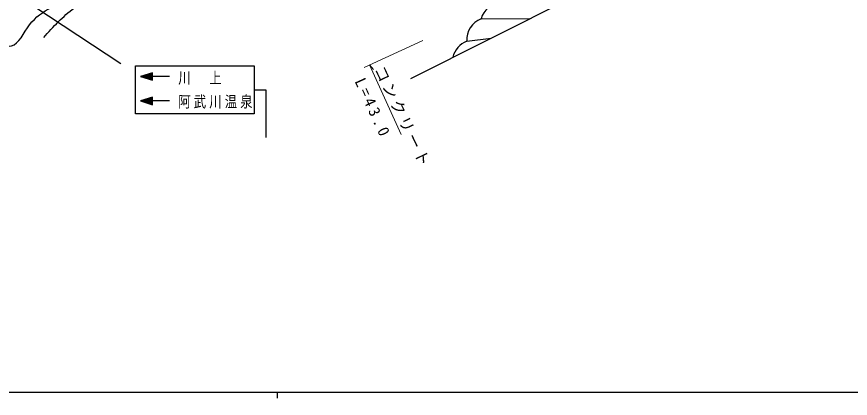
# Model space of a CAD drawing. Units: millimetres, scale not verified. Extents: x 40000 to 680000, y 20000 to 380000.
# Drawn here: x 225966 to 360569, y 204000 to 265598 of the extents above; entities that cross this region are included whole.
import ezdxf

# ---------------------------------------------------------------- set-up
doc = ezdxf.new("R2010")
doc.units = ezdxf.units.MM
doc.header["$LTSCALE"] = 1000
for name, color, linetype, lineweight in [('M-BGD', 7, 'Continuous', 25), ('M-BMK-SRVR', 3, 'Continuous', 25), ('M-STR-HTXT', 7, 'Continuous', 13), ('M-STR-STRC', 7, 'Continuous', 25), ('M-TTL-BAND', 7, 'Continuous', 25)]:
    doc.layers.add(name, color=color, linetype=linetype, lineweight=lineweight)
doc.styles.add('ＭＳ ゴシック', font='')
doc.styles.get('ＭＳ ゴシック').set_extended_font_data('MS Gothic')

msp = doc.modelspace()

# ---------------------------------------------------------------- linework, layer by layer
at = {"layer": 'M-BGD'}
for p, q in [((300953, 265258), (308808, 265303)), ((298626, 261645), (302557, 262151))]:
    msp.add_line(p, q, dxfattribs=at)
for centre, radius, start, end in [((304302, 264330), 3475, 93.53635, 164.51501), ((302323, 261820), 3701, 111.73578, 182.71448), ((299997, 258207), 3701, 111.73578, 166.98212)]:
    msp.add_arc(centre, radius, start, end, dxfattribs=at)
for points, knots in [([(230328, 262239), (231869, 263961), (233409, 265682), (235266, 266980), (237090, 268255), (239220, 269120), (241093, 270338), (243080, 271630), (244779, 273317), (246426, 275079), (248217, 276992), (249947, 278993), (252056, 280412), (254356, 281959), (257107, 282815), (259858, 283671)], [0, 0, 0, 0, 1, 1, 1, 2, 2, 2, 3, 3, 3, 4, 4, 4, 5, 5, 5, 5]), ([(161513, 240552), (162676, 241637), (163839, 242723), (165175, 243457), (167809, 244903), (171112, 244983), (174267, 244972), (176646, 244964), (178940, 244904), (181212, 245224), (183026, 245520), (184715, 246199), (186768, 246487), (189720, 246852), (193504, 246400), (194598, 248381), (195173, 249422), (195012, 251112), (195355, 252549), (195920, 254818), (197709, 256499), (199649, 257726), (201587, 258984), (203794, 259590), (205836, 260757), (208119, 262038), (210111, 264040), (212403, 264545), (215151, 265241), (218203, 264142), (221242, 262398), (222654, 261579), (224076, 260592), (225157, 260883), (226309, 261178), (227061, 262975), (228061, 264292), (230005, 266829), (232858, 267619), (235512, 268838), (240049, 270923), (244006, 274261), (247245, 278057), (247986, 278925), (248689, 279817), (249392, 280708)], [0, 0, 0, 0, 1, 1, 1, 2, 2, 2, 3, 3, 3, 4, 4, 4, 5, 5, 5, 6, 6, 6, 7, 7, 7, 8, 8, 8, 9, 9, 9, 10, 10, 10, 11, 11, 11, 12, 12, 12, 13, 13, 13, 14, 14, 14, 15, 15, 15, 15])]:
    msp.add_open_spline(points, degree=3, knots=knots, dxfattribs=at)
at = {"layer": 'M-BMK-SRVR'}
msp.add_line((327403, 274681), (289544, 255588), dxfattribs=at)
at = {"layer": 'M-STR-HTXT'}
for p, q in [((291539, 261748), (282062, 257418)), ((282935, 257817), (288057, 246607)), ((282935, 257817), (283572, 257063))]:
    msp.add_line(p, q, dxfattribs=at)
at = {"layer": 'M-STR-STRC'}
for p, q in [((242791, 257971), (223711, 270584)), ((250620, 255946), (245982, 255946)), ((250620, 251989), (245982, 251989))]:
    msp.add_line(p, q, dxfattribs=at)
for points in [[(264302, 249903), (245134, 249903), (245134, 257682), (264302, 257682)], [(245982, 255946), (247882, 255338), (247882, 256554)], [(246210, 255946), (247806, 255452), (247806, 256440)], [(246438, 255946), (247730, 255566), (247730, 256326)], [(246666, 255946), (247654, 255680), (247654, 256212)], [(246894, 255946), (247578, 255794), (247578, 256098)], [(247198, 255946), (247502, 255908), (247502, 255984)], [(245982, 251989), (247882, 251381), (247882, 252597)], [(246210, 251989), (247806, 251495), (247806, 252483)], [(246438, 251989), (247730, 251609), (247730, 252369)], [(246666, 251989), (247654, 251723), (247654, 252255)], [(246894, 251989), (247578, 251837), (247578, 252141)], [(247198, 251989), (247502, 251951), (247502, 252027)]]:
    msp.add_lwpolyline(points, close=True, dxfattribs=at)
msp.add_lwpolyline([(264302, 253792), (266222, 253792), (266222, 246106)], dxfattribs=at)
at = {"layer": 'M-TTL-BAND'}
for p, q in [((40000, 205000), (579000, 205000)), ((268000, 205000), (268000, 204000))]:
    msp.add_line(p, q, dxfattribs=at)

# ---------------------------------------------------------------- texts
at = {"layer": 'M-STR-HTXT', "char_height": 1833, "attachment_point": 7, "style": 'ＭＳ ゴシック'}
for s, insert, rotation in [('\\T1.2;コンクリート', (283557, 257060), 295.4), ('\\T1.4;L=43.0', (280463, 255185), 294.6)]:
    msp.add_mtext(s, dxfattribs=dict(at, insert=insert, rotation=rotation))
at = {"layer": 'M-STR-STRC', "char_height": 1833, "attachment_point": 7, "style": 'ＭＳ ゴシック'}
for s, insert in [('\\T1.25;\\W0.8;川\u3000上', (252055, 254591)), ('\\T1.25;\\W0.8;阿武川温泉', (252055, 250751))]:
    msp.add_mtext(s, dxfattribs=dict(at, insert=insert))

doc.saveas('drawing.dxf')
